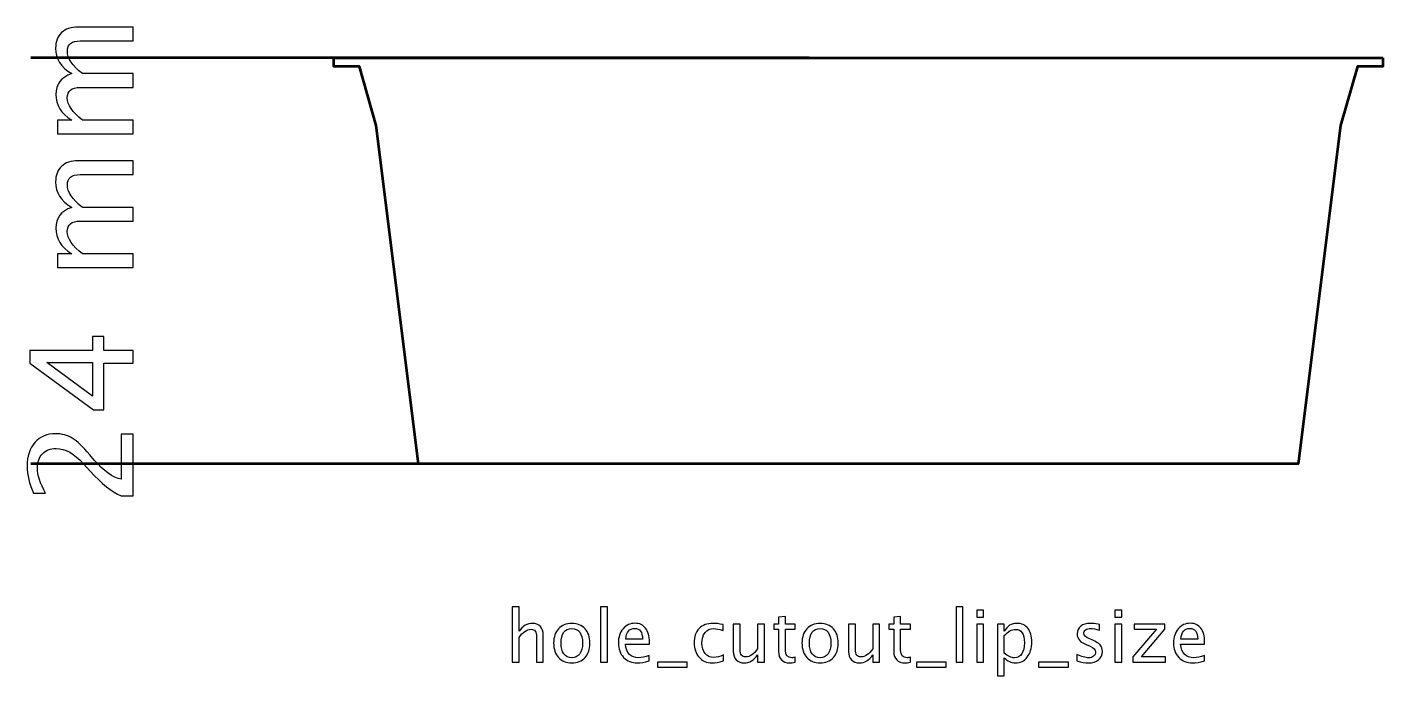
# Model space of a CAD drawing. Header units: centimetres. Extents: x -12.4 to 12.3, y -15.1 to 15.6.
# Drawn here: x -7.91 to 0.1, y -8.45 to -4.62 of the extents above; entities that cross this region are included whole.
import ezdxf

# ---------------------------------------------------------------- set-up
doc = ezdxf.new("R2010")
doc.units = ezdxf.units.CM
doc.header["$MEASUREMENT"] = 0
doc.layers.add('Layer 1', color=7, linetype='Continuous')

msp = doc.modelspace()

# ---------------------------------------------------------------- linework, layer by layer
at = {"layer": 'Layer 1'}
for points, knots in [([(-7.28631, -5.24943), (-7.28631, -5.24943), (-7.73505, -5.24943), (-7.73505, -5.24943), (-7.73505, -5.24943), (-7.73505, -5.24943), (-7.73505, -5.16815), (-7.73505, -5.16815), (-7.73505, -5.16815), (-7.73505, -5.16815), (-7.65024, -5.16815), (-7.65024, -5.16815), (-7.65024, -5.16815), (-7.71303, -5.1285), (-7.74436, -5.0777), (-7.74436, -5.01547), (-7.74436, -5.01547), (-7.74436, -4.95549), (-7.71303, -4.91471), (-7.65024, -4.89298), (-7.65024, -4.89298), (-7.7136, -4.85446), (-7.74521, -4.80422), (-7.74521, -4.74256), (-7.74521, -4.74256), (-7.74521, -4.70319), (-7.73363, -4.67257), (-7.71035, -4.65069), (-7.71035, -4.65069), (-7.68707, -4.62882), (-7.65447, -4.61781), (-7.61256, -4.61781), (-7.61256, -4.61781), (-7.61256, -4.61781), (-7.28631, -4.61781), (-7.28631, -4.61781), (-7.28631, -4.61781), (-7.28631, -4.61781), (-7.28631, -4.69909), (-7.28631, -4.69909), (-7.28631, -4.69909), (-7.28631, -4.69909), (-7.59915, -4.69909), (-7.59915, -4.69909), (-7.59915, -4.69909), (-7.65024, -4.69909), (-7.67578, -4.71941), (-7.67578, -4.76005), (-7.67578, -4.76005), (-7.67578, -4.80225), (-7.646, -4.84656), (-7.58631, -4.89298), (-7.58631, -4.89298), (-7.58631, -4.89298), (-7.28631, -4.89298), (-7.28631, -4.89298), (-7.28631, -4.89298), (-7.28631, -4.89298), (-7.28631, -4.97426), (-7.28631, -4.97426), (-7.28631, -4.97426), (-7.28631, -4.97426), (-7.59944, -4.97426), (-7.59944, -4.97426), (-7.59944, -4.97426), (-7.65094, -4.97426), (-7.67662, -4.99486), (-7.67662, -5.03621), (-7.67662, -5.03621), (-7.67662, -5.07727), (-7.64671, -5.1213), (-7.58674, -5.16815), (-7.58674, -5.16815), (-7.58674, -5.16815), (-7.28631, -5.16815), (-7.28631, -5.16815), (-7.28631, -5.16815), (-7.28631, -5.16815), (-7.28631, -5.24943), (-7.28631, -5.24943)], [0, 0, 0, 0, 0.047619, 0.047619, 0.047619, 0.047619, 0.0952381, 0.0952381, 0.0952381, 0.0952381, 0.1428571, 0.1428571, 0.1428571, 0.1428571, 0.1904762, 0.1904762, 0.1904762, 0.1904762, 0.2380952, 0.2380952, 0.2380952, 0.2380952, 0.2857143, 0.2857143, 0.2857143, 0.2857143, 0.3333333, 0.3333333, 0.3333333, 0.3333333, 0.3809524, 0.3809524, 0.3809524, 0.3809524, 0.4285714, 0.4285714, 0.4285714, 0.4285714, 0.4761905, 0.4761905, 0.4761905, 0.4761905, 0.5238095, 0.5238095, 0.5238095, 0.5238095, 0.5714286, 0.5714286, 0.5714286, 0.5714286, 0.6190476, 0.6190476, 0.6190476, 0.6190476, 0.6666667, 0.6666667, 0.6666667, 0.6666667, 0.7142857, 0.7142857, 0.7142857, 0.7142857, 0.7619048, 0.7619048, 0.7619048, 0.7619048, 0.8095238, 0.8095238, 0.8095238, 0.8095238, 0.8571429, 0.8571429, 0.8571429, 0.8571429, 0.9047619, 0.9047619, 0.9047619, 0.9047619, 1, 1, 1, 1]), ([(-7.28631, -6.03994), (-7.28631, -6.03994), (-7.73505, -6.03994), (-7.73505, -6.03994), (-7.73505, -6.03994), (-7.73505, -6.03994), (-7.73505, -5.95866), (-7.73505, -5.95866), (-7.73505, -5.95866), (-7.73505, -5.95866), (-7.65024, -5.95866), (-7.65024, -5.95866), (-7.65024, -5.95866), (-7.71303, -5.91901), (-7.74436, -5.86821), (-7.74436, -5.80598), (-7.74436, -5.80598), (-7.74436, -5.746), (-7.71303, -5.70522), (-7.65024, -5.68349), (-7.65024, -5.68349), (-7.7136, -5.64497), (-7.74521, -5.59473), (-7.74521, -5.53307), (-7.74521, -5.53307), (-7.74521, -5.4937), (-7.73363, -5.46308), (-7.71035, -5.4412), (-7.71035, -5.4412), (-7.68707, -5.41933), (-7.65447, -5.40832), (-7.61256, -5.40832), (-7.61256, -5.40832), (-7.61256, -5.40832), (-7.28631, -5.40832), (-7.28631, -5.40832), (-7.28631, -5.40832), (-7.28631, -5.40832), (-7.28631, -5.4896), (-7.28631, -5.4896), (-7.28631, -5.4896), (-7.28631, -5.4896), (-7.59915, -5.4896), (-7.59915, -5.4896), (-7.59915, -5.4896), (-7.65024, -5.4896), (-7.67578, -5.50992), (-7.67578, -5.55056), (-7.67578, -5.55056), (-7.67578, -5.59276), (-7.646, -5.63707), (-7.58631, -5.68349), (-7.58631, -5.68349), (-7.58631, -5.68349), (-7.28631, -5.68349), (-7.28631, -5.68349), (-7.28631, -5.68349), (-7.28631, -5.68349), (-7.28631, -5.76477), (-7.28631, -5.76477), (-7.28631, -5.76477), (-7.28631, -5.76477), (-7.59944, -5.76477), (-7.59944, -5.76477), (-7.59944, -5.76477), (-7.65094, -5.76477), (-7.67662, -5.78537), (-7.67662, -5.82672), (-7.67662, -5.82672), (-7.67662, -5.86778), (-7.64671, -5.91181), (-7.58674, -5.95866), (-7.58674, -5.95866), (-7.58674, -5.95866), (-7.28631, -5.95866), (-7.28631, -5.95866), (-7.28631, -5.95866), (-7.28631, -5.95866), (-7.28631, -6.03994), (-7.28631, -6.03994)], [0, 0, 0, 0, 0.047619, 0.047619, 0.047619, 0.047619, 0.0952381, 0.0952381, 0.0952381, 0.0952381, 0.1428571, 0.1428571, 0.1428571, 0.1428571, 0.1904762, 0.1904762, 0.1904762, 0.1904762, 0.2380952, 0.2380952, 0.2380952, 0.2380952, 0.2857143, 0.2857143, 0.2857143, 0.2857143, 0.3333333, 0.3333333, 0.3333333, 0.3333333, 0.3809524, 0.3809524, 0.3809524, 0.3809524, 0.4285714, 0.4285714, 0.4285714, 0.4285714, 0.4761905, 0.4761905, 0.4761905, 0.4761905, 0.5238095, 0.5238095, 0.5238095, 0.5238095, 0.5714286, 0.5714286, 0.5714286, 0.5714286, 0.6190476, 0.6190476, 0.6190476, 0.6190476, 0.6666667, 0.6666667, 0.6666667, 0.6666667, 0.7142857, 0.7142857, 0.7142857, 0.7142857, 0.7619048, 0.7619048, 0.7619048, 0.7619048, 0.8095238, 0.8095238, 0.8095238, 0.8095238, 0.8571429, 0.8571429, 0.8571429, 0.8571429, 0.9047619, 0.9047619, 0.9047619, 0.9047619, 1, 1, 1, 1]), ([(-7.28631, -6.60524), (-7.28631, -6.60524), (-7.45988, -6.60524), (-7.45988, -6.60524), (-7.45988, -6.60524), (-7.45988, -6.60524), (-7.45988, -6.88125), (-7.45988, -6.88125), (-7.45988, -6.88125), (-7.45988, -6.88125), (-7.52168, -6.88125), (-7.52168, -6.88125), (-7.52168, -6.88125), (-7.52168, -6.88125), (-7.89845, -6.60524), (-7.89845, -6.60524), (-7.89845, -6.60524), (-7.89845, -6.60524), (-7.89845, -6.52904), (-7.89845, -6.52904), (-7.89845, -6.52904), (-7.89845, -6.52904), (-7.52676, -6.52904), (-7.52676, -6.52904), (-7.52676, -6.52904), (-7.52676, -6.52904), (-7.52676, -6.44691), (-7.52676, -6.44691), (-7.52676, -6.44691), (-7.52676, -6.44691), (-7.45988, -6.44691), (-7.45988, -6.44691), (-7.45988, -6.44691), (-7.45988, -6.44691), (-7.45988, -6.52904), (-7.45988, -6.52904), (-7.45988, -6.52904), (-7.45988, -6.52904), (-7.28631, -6.52904), (-7.28631, -6.52904), (-7.28631, -6.52904), (-7.28631, -6.52904), (-7.28631, -6.60524), (-7.28631, -6.60524)], [0, 0, 0, 0, 0.0833333, 0.0833333, 0.0833333, 0.0833333, 0.1666667, 0.1666667, 0.1666667, 0.1666667, 0.25, 0.25, 0.25, 0.25, 0.3333333, 0.3333333, 0.3333333, 0.3333333, 0.4166667, 0.4166667, 0.4166667, 0.4166667, 0.5, 0.5, 0.5, 0.5, 0.5833333, 0.5833333, 0.5833333, 0.5833333, 0.6666667, 0.6666667, 0.6666667, 0.6666667, 0.75, 0.75, 0.75, 0.75, 0.8333333, 0.8333333, 0.8333333, 0.8333333, 1, 1, 1, 1]), ([(-7.52676, -6.80096), (-7.52676, -6.80096), (-7.52676, -6.60016), (-7.52676, -6.60016), (-7.52676, -6.60016), (-7.52676, -6.60016), (-7.79798, -6.60016), (-7.79798, -6.60016), (-7.79798, -6.60016), (-7.79798, -6.60016), (-7.52676, -6.80096), (-7.52676, -6.80096)], [0, 0, 0, 0, 0.25, 0.25, 0.25, 0.25, 0.5, 0.5, 0.5, 0.5, 1, 1, 1, 1]), ([(-7.28631, -7.38954), (-7.28631, -7.38954), (-7.35743, -7.38954), (-7.35743, -7.38954), (-7.35743, -7.38954), (-7.41289, -7.36583), (-7.47342, -7.31799), (-7.53876, -7.24588), (-7.53876, -7.24588), (-7.53876, -7.24588), (-7.58053, -7.19932), (-7.58053, -7.19932), (-7.58053, -7.19932), (-7.635, -7.13935), (-7.6889, -7.10929), (-7.74252, -7.10929), (-7.74252, -7.10929), (-7.77667, -7.10929), (-7.80363, -7.11959), (-7.82324, -7.14005), (-7.82324, -7.14005), (-7.84285, -7.16051), (-7.85273, -7.18888), (-7.85273, -7.22486), (-7.85273, -7.22486), (-7.85273, -7.26691), (-7.83665, -7.31672), (-7.80447, -7.3743), (-7.80447, -7.3743), (-7.80447, -7.3743), (-7.87559, -7.3743), (-7.87559, -7.3743), (-7.87559, -7.3743), (-7.90099, -7.31997), (-7.91369, -7.26592), (-7.91369, -7.21202), (-7.91369, -7.21202), (-7.91369, -7.15473), (-7.89831, -7.10872), (-7.86741, -7.07401), (-7.86741, -7.07401), (-7.8365, -7.03944), (-7.79558, -7.02208), (-7.7445, -7.02208), (-7.7445, -7.02208), (-7.70781, -7.02208), (-7.67521, -7.03083), (-7.64685, -7.04833), (-7.64685, -7.04833), (-7.61835, -7.06597), (-7.58391, -7.09856), (-7.54327, -7.1464), (-7.54327, -7.1464), (-7.54327, -7.1464), (-7.51646, -7.17787), (-7.51646, -7.17787), (-7.51646, -7.17787), (-7.46087, -7.24334), (-7.40795, -7.28116), (-7.35743, -7.29132), (-7.35743, -7.29132), (-7.35743, -7.29132), (-7.35743, -7.02462), (-7.35743, -7.02462), (-7.35743, -7.02462), (-7.35743, -7.02462), (-7.28631, -7.02462), (-7.28631, -7.02462), (-7.28631, -7.02462), (-7.28631, -7.02462), (-7.28631, -7.38954), (-7.28631, -7.38954)], [0, 0, 0, 0, 0.0526316, 0.0526316, 0.0526316, 0.0526316, 0.1052632, 0.1052632, 0.1052632, 0.1052632, 0.1578947, 0.1578947, 0.1578947, 0.1578947, 0.2105263, 0.2105263, 0.2105263, 0.2105263, 0.2631579, 0.2631579, 0.2631579, 0.2631579, 0.3157895, 0.3157895, 0.3157895, 0.3157895, 0.3684211, 0.3684211, 0.3684211, 0.3684211, 0.4210526, 0.4210526, 0.4210526, 0.4210526, 0.4736842, 0.4736842, 0.4736842, 0.4736842, 0.5263158, 0.5263158, 0.5263158, 0.5263158, 0.5789474, 0.5789474, 0.5789474, 0.5789474, 0.6315789, 0.6315789, 0.6315789, 0.6315789, 0.6842105, 0.6842105, 0.6842105, 0.6842105, 0.7368421, 0.7368421, 0.7368421, 0.7368421, 0.7894737, 0.7894737, 0.7894737, 0.7894737, 0.8421053, 0.8421053, 0.8421053, 0.8421053, 0.8947368, 0.8947368, 0.8947368, 0.8947368, 1, 1, 1, 1]), ([(-5.04636, -8.37235), (-5.04636, -8.37235), (-5.04636, -8.04596), (-5.04636, -8.04596), (-5.04636, -8.04596), (-5.04636, -8.04596), (-5.00572, -8.04596), (-5.00572, -8.04596), (-5.00572, -8.04596), (-5.00572, -8.04596), (-5.00572, -8.19039), (-5.00572, -8.19039), (-5.00572, -8.19039), (-4.9842, -8.15899), (-4.95781, -8.14333), (-4.92663, -8.14333), (-4.92663, -8.14333), (-4.90701, -8.14333), (-4.89142, -8.14947), (-4.87992, -8.16181), (-4.87992, -8.16181), (-4.86842, -8.17409), (-4.86264, -8.19067), (-4.86264, -8.21141), (-4.86264, -8.21141), (-4.86264, -8.21141), (-4.86264, -8.37235), (-4.86264, -8.37235), (-4.86264, -8.37235), (-4.86264, -8.37235), (-4.90327, -8.37235), (-4.90327, -8.37235), (-4.90327, -8.37235), (-4.90327, -8.37235), (-4.90327, -8.22468), (-4.90327, -8.22468), (-4.90327, -8.22468), (-4.90327, -8.20803), (-4.90574, -8.19617), (-4.91061, -8.18912), (-4.91061, -8.18912), (-4.91555, -8.18199), (-4.92367, -8.17846), (-4.93502, -8.17846), (-4.93502, -8.17846), (-4.96, -8.17846), (-4.98357, -8.19476), (-5.00572, -8.22736), (-5.00572, -8.22736), (-5.00572, -8.22736), (-5.00572, -8.37235), (-5.00572, -8.37235), (-5.00572, -8.37235), (-5.00572, -8.37235), (-5.04636, -8.37235), (-5.04636, -8.37235)], [0, 0, 0, 0, 0.0666667, 0.0666667, 0.0666667, 0.0666667, 0.1333333, 0.1333333, 0.1333333, 0.1333333, 0.2, 0.2, 0.2, 0.2, 0.2666667, 0.2666667, 0.2666667, 0.2666667, 0.3333333, 0.3333333, 0.3333333, 0.3333333, 0.4, 0.4, 0.4, 0.4, 0.4666667, 0.4666667, 0.4666667, 0.4666667, 0.5333333, 0.5333333, 0.5333333, 0.5333333, 0.6, 0.6, 0.6, 0.6, 0.6666667, 0.6666667, 0.6666667, 0.6666667, 0.7333333, 0.7333333, 0.7333333, 0.7333333, 0.8, 0.8, 0.8, 0.8, 0.8666667, 0.8666667, 0.8666667, 0.8666667, 1, 1, 1, 1]), ([(-4.52354, -8.37235), (-4.52354, -8.37235), (-4.52354, -8.04596), (-4.52354, -8.04596), (-4.52354, -8.04596), (-4.52354, -8.04596), (-4.4829, -8.04596), (-4.4829, -8.04596), (-4.4829, -8.04596), (-4.4829, -8.04596), (-4.4829, -8.37235), (-4.4829, -8.37235), (-4.4829, -8.37235), (-4.4829, -8.37235), (-4.52354, -8.37235), (-4.52354, -8.37235)], [0, 0, 0, 0, 0.2, 0.2, 0.2, 0.2, 0.4, 0.4, 0.4, 0.4, 0.6, 0.6, 0.6, 0.6, 1, 1, 1, 1]), ([(-2.42294, -8.37235), (-2.42294, -8.37235), (-2.42294, -8.04596), (-2.42294, -8.04596), (-2.42294, -8.04596), (-2.42294, -8.04596), (-2.3823, -8.04596), (-2.3823, -8.04596), (-2.3823, -8.04596), (-2.3823, -8.04596), (-2.3823, -8.37235), (-2.3823, -8.37235), (-2.3823, -8.37235), (-2.3823, -8.37235), (-2.42294, -8.37235), (-2.42294, -8.37235)], [0, 0, 0, 0, 0.2, 0.2, 0.2, 0.2, 0.4, 0.4, 0.4, 0.4, 0.6, 0.6, 0.6, 0.6, 1, 1, 1, 1]), ([(-2.3006, -8.10692), (-2.3006, -8.10692), (-2.3006, -8.06628), (-2.3006, -8.06628), (-2.3006, -8.06628), (-2.3006, -8.06628), (-2.25996, -8.06628), (-2.25996, -8.06628), (-2.25996, -8.06628), (-2.25996, -8.06628), (-2.25996, -8.10692), (-2.25996, -8.10692), (-2.25996, -8.10692), (-2.25996, -8.10692), (-2.3006, -8.10692), (-2.3006, -8.10692)], [0, 0, 0, 0, 0.2, 0.2, 0.2, 0.2, 0.4, 0.4, 0.4, 0.4, 0.6, 0.6, 0.6, 0.6, 1, 1, 1, 1]), ([(-1.48434, -8.10692), (-1.48434, -8.10692), (-1.48434, -8.06628), (-1.48434, -8.06628), (-1.48434, -8.06628), (-1.48434, -8.06628), (-1.4437, -8.06628), (-1.4437, -8.06628), (-1.4437, -8.06628), (-1.4437, -8.06628), (-1.4437, -8.10692), (-1.4437, -8.10692), (-1.4437, -8.10692), (-1.4437, -8.10692), (-1.48434, -8.10692), (-1.48434, -8.10692)], [0, 0, 0, 0, 0.2, 0.2, 0.2, 0.2, 0.4, 0.4, 0.4, 0.4, 0.6, 0.6, 0.6, 0.6, 1, 1, 1, 1]), ([(-4.69429, -8.37743), (-4.72724, -8.37743), (-4.75334, -8.36692), (-4.77253, -8.34589), (-4.77253, -8.34589), (-4.79179, -8.32487), (-4.80139, -8.29629), (-4.80139, -8.26024), (-4.80139, -8.26024), (-4.80139, -8.22426), (-4.79179, -8.19575), (-4.77253, -8.1748), (-4.77253, -8.1748), (-4.75334, -8.15384), (-4.72724, -8.14333), (-4.69429, -8.14333), (-4.69429, -8.14333), (-4.66134, -8.14333), (-4.63523, -8.15384), (-4.61604, -8.1748), (-4.61604, -8.1748), (-4.59678, -8.19575), (-4.58719, -8.22426), (-4.58719, -8.26024), (-4.58719, -8.26024), (-4.58719, -8.29629), (-4.59678, -8.32487), (-4.61604, -8.34589), (-4.61604, -8.34589), (-4.63523, -8.36692), (-4.66134, -8.37743), (-4.69429, -8.37743)], [0, 0, 0, 0, 0.1111111, 0.1111111, 0.1111111, 0.1111111, 0.2222222, 0.2222222, 0.2222222, 0.2222222, 0.3333333, 0.3333333, 0.3333333, 0.3333333, 0.4444444, 0.4444444, 0.4444444, 0.4444444, 0.5555556, 0.5555556, 0.5555556, 0.5555556, 0.6666667, 0.6666667, 0.6666667, 0.6666667, 0.7777778, 0.7777778, 0.7777778, 0.7777778, 1, 1, 1, 1]), ([(-4.69436, -8.34695), (-4.67425, -8.34695), (-4.65859, -8.3394), (-4.64744, -8.32423), (-4.64744, -8.32423), (-4.63636, -8.30913), (-4.63079, -8.28775), (-4.63079, -8.26024), (-4.63079, -8.26024), (-4.63079, -8.23279), (-4.63636, -8.21148), (-4.64744, -8.19639), (-4.64744, -8.19639), (-4.65859, -8.18136), (-4.67425, -8.17381), (-4.69436, -8.17381), (-4.69436, -8.17381), (-4.71454, -8.17381), (-4.7302, -8.18136), (-4.74121, -8.19639), (-4.74121, -8.19639), (-4.75228, -8.21148), (-4.75779, -8.23279), (-4.75779, -8.26024), (-4.75779, -8.26024), (-4.75779, -8.28775), (-4.75228, -8.30913), (-4.74121, -8.32423), (-4.74121, -8.32423), (-4.7302, -8.3394), (-4.71454, -8.34695), (-4.69436, -8.34695)], [0, 0, 0, 0, 0.1111111, 0.1111111, 0.1111111, 0.1111111, 0.2222222, 0.2222222, 0.2222222, 0.2222222, 0.3333333, 0.3333333, 0.3333333, 0.3333333, 0.4444444, 0.4444444, 0.4444444, 0.4444444, 0.5555556, 0.5555556, 0.5555556, 0.5555556, 0.6666667, 0.6666667, 0.6666667, 0.6666667, 0.7777778, 0.7777778, 0.7777778, 0.7777778, 1, 1, 1, 1]), ([(-4.23652, -8.36515), (-4.26383, -8.37334), (-4.28718, -8.37743), (-4.30666, -8.37743), (-4.30666, -8.37743), (-4.33989, -8.37743), (-4.36691, -8.36642), (-4.38772, -8.34448), (-4.38772, -8.34448), (-4.40854, -8.32254), (-4.41898, -8.2941), (-4.41898, -8.25911), (-4.41898, -8.25911), (-4.41898, -8.22517), (-4.40981, -8.1973), (-4.39139, -8.1755), (-4.39139, -8.1755), (-4.37298, -8.15377), (-4.34941, -8.14291), (-4.3207, -8.14291), (-4.3207, -8.14291), (-4.29353, -8.14291), (-4.27251, -8.15257), (-4.25769, -8.1719), (-4.25769, -8.1719), (-4.24287, -8.19124), (-4.23547, -8.21861), (-4.23547, -8.2541), (-4.23547, -8.2541), (-4.23547, -8.2541), (-4.23568, -8.26652), (-4.23568, -8.26652), (-4.23568, -8.26652), (-4.23568, -8.26652), (-4.37749, -8.26652), (-4.37749, -8.26652), (-4.37749, -8.26652), (-4.37157, -8.32014), (-4.34539, -8.34695), (-4.29904, -8.34695), (-4.29904, -8.34695), (-4.28203, -8.34695), (-4.26122, -8.34215), (-4.23652, -8.33256), (-4.23652, -8.33256), (-4.23652, -8.33256), (-4.23652, -8.36515), (-4.23652, -8.36515)], [0, 0, 0, 0, 0.0769231, 0.0769231, 0.0769231, 0.0769231, 0.1538462, 0.1538462, 0.1538462, 0.1538462, 0.2307692, 0.2307692, 0.2307692, 0.2307692, 0.3076923, 0.3076923, 0.3076923, 0.3076923, 0.3846154, 0.3846154, 0.3846154, 0.3846154, 0.4615385, 0.4615385, 0.4615385, 0.4615385, 0.5384615, 0.5384615, 0.5384615, 0.5384615, 0.6153846, 0.6153846, 0.6153846, 0.6153846, 0.6923077, 0.6923077, 0.6923077, 0.6923077, 0.7692308, 0.7692308, 0.7692308, 0.7692308, 0.8461538, 0.8461538, 0.8461538, 0.8461538, 1, 1, 1, 1]), ([(-4.37538, -8.23604), (-4.37538, -8.23604), (-4.27632, -8.23604), (-4.27632, -8.23604), (-4.27632, -8.23604), (-4.27632, -8.19427), (-4.29191, -8.17338), (-4.32303, -8.17338), (-4.32303, -8.17338), (-4.35435, -8.17338), (-4.37178, -8.19427), (-4.37538, -8.23604)], [0, 0, 0, 0, 0.25, 0.25, 0.25, 0.25, 0.5, 0.5, 0.5, 0.5, 1, 1, 1, 1]), ([(-3.79787, -8.36558), (-3.82419, -8.37348), (-3.84691, -8.37743), (-3.86603, -8.37743), (-3.86603, -8.37743), (-3.89637, -8.37743), (-3.92149, -8.36621), (-3.94145, -8.34385), (-3.94145, -8.34385), (-3.96142, -8.32141), (-3.97144, -8.29312), (-3.97144, -8.25904), (-3.97144, -8.25904), (-3.97144, -8.22263), (-3.96156, -8.1942), (-3.94181, -8.17388), (-3.94181, -8.17388), (-3.92205, -8.15349), (-3.89446, -8.14333), (-3.85905, -8.14333), (-3.85905, -8.14333), (-3.84162, -8.14333), (-3.822, -8.14573), (-3.80041, -8.15053), (-3.80041, -8.15053), (-3.80041, -8.15053), (-3.80041, -8.18481), (-3.80041, -8.18481), (-3.80041, -8.18481), (-3.82335, -8.17804), (-3.84204, -8.17465), (-3.85644, -8.17465), (-3.85644, -8.17465), (-3.87732, -8.17465), (-3.89404, -8.18249), (-3.90653, -8.19808), (-3.90653, -8.19808), (-3.91902, -8.21367), (-3.9253, -8.23449), (-3.9253, -8.26045), (-3.9253, -8.26045), (-3.9253, -8.28564), (-3.91881, -8.30596), (-3.90589, -8.32155), (-3.90589, -8.32155), (-3.89298, -8.33707), (-3.87612, -8.34483), (-3.85517, -8.34483), (-3.85517, -8.34483), (-3.83661, -8.34483), (-3.81756, -8.34004), (-3.79787, -8.33044), (-3.79787, -8.33044), (-3.79787, -8.33044), (-3.79787, -8.36558), (-3.79787, -8.36558)], [0, 0, 0, 0, 0.0666667, 0.0666667, 0.0666667, 0.0666667, 0.1333333, 0.1333333, 0.1333333, 0.1333333, 0.2, 0.2, 0.2, 0.2, 0.2666667, 0.2666667, 0.2666667, 0.2666667, 0.3333333, 0.3333333, 0.3333333, 0.3333333, 0.4, 0.4, 0.4, 0.4, 0.4666667, 0.4666667, 0.4666667, 0.4666667, 0.5333333, 0.5333333, 0.5333333, 0.5333333, 0.6, 0.6, 0.6, 0.6, 0.6666667, 0.6666667, 0.6666667, 0.6666667, 0.7333333, 0.7333333, 0.7333333, 0.7333333, 0.8, 0.8, 0.8, 0.8, 0.8666667, 0.8666667, 0.8666667, 0.8666667, 1, 1, 1, 1]), ([(-3.59629, -8.37235), (-3.59629, -8.37235), (-3.59629, -8.33016), (-3.59629, -8.33016), (-3.59629, -8.33016), (-3.61796, -8.3617), (-3.64427, -8.37743), (-3.67518, -8.37743), (-3.67518, -8.37743), (-3.69479, -8.37743), (-3.71038, -8.37129), (-3.72195, -8.35894), (-3.72195, -8.35894), (-3.73359, -8.3466), (-3.73938, -8.33002), (-3.73938, -8.30906), (-3.73938, -8.30906), (-3.73938, -8.30906), (-3.73938, -8.14799), (-3.73938, -8.14799), (-3.73938, -8.14799), (-3.73938, -8.14799), (-3.69874, -8.14799), (-3.69874, -8.14799), (-3.69874, -8.14799), (-3.69874, -8.14799), (-3.69874, -8.2958), (-3.69874, -8.2958), (-3.69874, -8.2958), (-3.69874, -8.31266), (-3.69627, -8.32458), (-3.6914, -8.33164), (-3.6914, -8.33164), (-3.68646, -8.33877), (-3.67828, -8.34229), (-3.66678, -8.34229), (-3.66678, -8.34229), (-3.64194, -8.34229), (-3.61838, -8.326), (-3.59629, -8.29333), (-3.59629, -8.29333), (-3.59629, -8.29333), (-3.59629, -8.14799), (-3.59629, -8.14799), (-3.59629, -8.14799), (-3.59629, -8.14799), (-3.55566, -8.14799), (-3.55566, -8.14799), (-3.55566, -8.14799), (-3.55566, -8.14799), (-3.55566, -8.37235), (-3.55566, -8.37235), (-3.55566, -8.37235), (-3.55566, -8.37235), (-3.59629, -8.37235), (-3.59629, -8.37235)], [0, 0, 0, 0, 0.0666667, 0.0666667, 0.0666667, 0.0666667, 0.1333333, 0.1333333, 0.1333333, 0.1333333, 0.2, 0.2, 0.2, 0.2, 0.2666667, 0.2666667, 0.2666667, 0.2666667, 0.3333333, 0.3333333, 0.3333333, 0.3333333, 0.4, 0.4, 0.4, 0.4, 0.4666667, 0.4666667, 0.4666667, 0.4666667, 0.5333333, 0.5333333, 0.5333333, 0.5333333, 0.6, 0.6, 0.6, 0.6, 0.6666667, 0.6666667, 0.6666667, 0.6666667, 0.7333333, 0.7333333, 0.7333333, 0.7333333, 0.8, 0.8, 0.8, 0.8, 0.8666667, 0.8666667, 0.8666667, 0.8666667, 1, 1, 1, 1]), ([(-3.37376, -8.37228), (-3.38632, -8.37574), (-3.39726, -8.37743), (-3.4065, -8.37743), (-3.4065, -8.37743), (-3.42724, -8.37743), (-3.4434, -8.3715), (-3.45497, -8.35965), (-3.45497, -8.35965), (-3.46661, -8.3478), (-3.4724, -8.33136), (-3.4724, -8.31026), (-3.4724, -8.31026), (-3.4724, -8.31026), (-3.4724, -8.17846), (-3.4724, -8.17846), (-3.4724, -8.17846), (-3.4724, -8.17846), (-3.50048, -8.17846), (-3.50048, -8.17846), (-3.50048, -8.17846), (-3.50048, -8.17846), (-3.50048, -8.14799), (-3.50048, -8.14799), (-3.50048, -8.14799), (-3.50048, -8.14799), (-3.4724, -8.14799), (-3.4724, -8.14799), (-3.4724, -8.14799), (-3.4724, -8.14799), (-3.4724, -8.10742), (-3.4724, -8.10742), (-3.4724, -8.10742), (-3.4724, -8.10742), (-3.43176, -8.10354), (-3.43176, -8.10354), (-3.43176, -8.10354), (-3.43176, -8.10354), (-3.43176, -8.14799), (-3.43176, -8.14799), (-3.43176, -8.14799), (-3.43176, -8.14799), (-3.37291, -8.14799), (-3.37291, -8.14799), (-3.37291, -8.14799), (-3.37291, -8.14799), (-3.37291, -8.17846), (-3.37291, -8.17846), (-3.37291, -8.17846), (-3.37291, -8.17846), (-3.43176, -8.17846), (-3.43176, -8.17846), (-3.43176, -8.17846), (-3.43176, -8.17846), (-3.43176, -8.30292), (-3.43176, -8.30292), (-3.43176, -8.30292), (-3.43176, -8.33227), (-3.41899, -8.34695), (-3.39352, -8.34695), (-3.39352, -8.34695), (-3.38808, -8.34695), (-3.38152, -8.34603), (-3.37376, -8.34427), (-3.37376, -8.34427), (-3.37376, -8.34427), (-3.37376, -8.37228), (-3.37376, -8.37228)], [0, 0, 0, 0, 0.0555556, 0.0555556, 0.0555556, 0.0555556, 0.1111111, 0.1111111, 0.1111111, 0.1111111, 0.1666667, 0.1666667, 0.1666667, 0.1666667, 0.2222222, 0.2222222, 0.2222222, 0.2222222, 0.2777778, 0.2777778, 0.2777778, 0.2777778, 0.3333333, 0.3333333, 0.3333333, 0.3333333, 0.3888889, 0.3888889, 0.3888889, 0.3888889, 0.4444444, 0.4444444, 0.4444444, 0.4444444, 0.5, 0.5, 0.5, 0.5, 0.5555556, 0.5555556, 0.5555556, 0.5555556, 0.6111111, 0.6111111, 0.6111111, 0.6111111, 0.6666667, 0.6666667, 0.6666667, 0.6666667, 0.7222222, 0.7222222, 0.7222222, 0.7222222, 0.7777778, 0.7777778, 0.7777778, 0.7777778, 0.8333333, 0.8333333, 0.8333333, 0.8333333, 0.8888889, 0.8888889, 0.8888889, 0.8888889, 1, 1, 1, 1]), ([(-3.22644, -8.37743), (-3.25939, -8.37743), (-3.28549, -8.36692), (-3.30468, -8.34589), (-3.30468, -8.34589), (-3.32394, -8.32487), (-3.33354, -8.29629), (-3.33354, -8.26024), (-3.33354, -8.26024), (-3.33354, -8.22426), (-3.32394, -8.19575), (-3.30468, -8.1748), (-3.30468, -8.1748), (-3.28549, -8.15384), (-3.25939, -8.14333), (-3.22644, -8.14333), (-3.22644, -8.14333), (-3.19349, -8.14333), (-3.16738, -8.15384), (-3.14819, -8.1748), (-3.14819, -8.1748), (-3.12893, -8.19575), (-3.11934, -8.22426), (-3.11934, -8.26024), (-3.11934, -8.26024), (-3.11934, -8.29629), (-3.12893, -8.32487), (-3.14819, -8.34589), (-3.14819, -8.34589), (-3.16738, -8.36692), (-3.19349, -8.37743), (-3.22644, -8.37743)], [0, 0, 0, 0, 0.1111111, 0.1111111, 0.1111111, 0.1111111, 0.2222222, 0.2222222, 0.2222222, 0.2222222, 0.3333333, 0.3333333, 0.3333333, 0.3333333, 0.4444444, 0.4444444, 0.4444444, 0.4444444, 0.5555556, 0.5555556, 0.5555556, 0.5555556, 0.6666667, 0.6666667, 0.6666667, 0.6666667, 0.7777778, 0.7777778, 0.7777778, 0.7777778, 1, 1, 1, 1]), ([(-3.22651, -8.34695), (-3.2064, -8.34695), (-3.19074, -8.3394), (-3.17959, -8.32423), (-3.17959, -8.32423), (-3.16851, -8.30913), (-3.16294, -8.28775), (-3.16294, -8.26024), (-3.16294, -8.26024), (-3.16294, -8.23279), (-3.16851, -8.21148), (-3.17959, -8.19639), (-3.17959, -8.19639), (-3.19074, -8.18136), (-3.2064, -8.17381), (-3.22651, -8.17381), (-3.22651, -8.17381), (-3.24669, -8.17381), (-3.26235, -8.18136), (-3.27336, -8.19639), (-3.27336, -8.19639), (-3.28443, -8.21148), (-3.28994, -8.23279), (-3.28994, -8.26024), (-3.28994, -8.26024), (-3.28994, -8.28775), (-3.28443, -8.30913), (-3.27336, -8.32423), (-3.27336, -8.32423), (-3.26235, -8.3394), (-3.24669, -8.34695), (-3.22651, -8.34695)], [0, 0, 0, 0, 0.1111111, 0.1111111, 0.1111111, 0.1111111, 0.2222222, 0.2222222, 0.2222222, 0.2222222, 0.3333333, 0.3333333, 0.3333333, 0.3333333, 0.4444444, 0.4444444, 0.4444444, 0.4444444, 0.5555556, 0.5555556, 0.5555556, 0.5555556, 0.6666667, 0.6666667, 0.6666667, 0.6666667, 0.7777778, 0.7777778, 0.7777778, 0.7777778, 1, 1, 1, 1]), ([(-2.91514, -8.37235), (-2.91514, -8.37235), (-2.91514, -8.33016), (-2.91514, -8.33016), (-2.91514, -8.33016), (-2.93681, -8.3617), (-2.96312, -8.37743), (-2.99403, -8.37743), (-2.99403, -8.37743), (-3.01364, -8.37743), (-3.02923, -8.37129), (-3.0408, -8.35894), (-3.0408, -8.35894), (-3.05244, -8.3466), (-3.05823, -8.33002), (-3.05823, -8.30906), (-3.05823, -8.30906), (-3.05823, -8.30906), (-3.05823, -8.14799), (-3.05823, -8.14799), (-3.05823, -8.14799), (-3.05823, -8.14799), (-3.01759, -8.14799), (-3.01759, -8.14799), (-3.01759, -8.14799), (-3.01759, -8.14799), (-3.01759, -8.2958), (-3.01759, -8.2958), (-3.01759, -8.2958), (-3.01759, -8.31266), (-3.01512, -8.32458), (-3.01025, -8.33164), (-3.01025, -8.33164), (-3.00531, -8.33877), (-2.99713, -8.34229), (-2.98563, -8.34229), (-2.98563, -8.34229), (-2.96079, -8.34229), (-2.93723, -8.326), (-2.91514, -8.29333), (-2.91514, -8.29333), (-2.91514, -8.29333), (-2.91514, -8.14799), (-2.91514, -8.14799), (-2.91514, -8.14799), (-2.91514, -8.14799), (-2.87451, -8.14799), (-2.87451, -8.14799), (-2.87451, -8.14799), (-2.87451, -8.14799), (-2.87451, -8.37235), (-2.87451, -8.37235), (-2.87451, -8.37235), (-2.87451, -8.37235), (-2.91514, -8.37235), (-2.91514, -8.37235)], [0, 0, 0, 0, 0.0666667, 0.0666667, 0.0666667, 0.0666667, 0.1333333, 0.1333333, 0.1333333, 0.1333333, 0.2, 0.2, 0.2, 0.2, 0.2666667, 0.2666667, 0.2666667, 0.2666667, 0.3333333, 0.3333333, 0.3333333, 0.3333333, 0.4, 0.4, 0.4, 0.4, 0.4666667, 0.4666667, 0.4666667, 0.4666667, 0.5333333, 0.5333333, 0.5333333, 0.5333333, 0.6, 0.6, 0.6, 0.6, 0.6666667, 0.6666667, 0.6666667, 0.6666667, 0.7333333, 0.7333333, 0.7333333, 0.7333333, 0.8, 0.8, 0.8, 0.8, 0.8666667, 0.8666667, 0.8666667, 0.8666667, 1, 1, 1, 1]), ([(-2.69261, -8.37228), (-2.70517, -8.37574), (-2.71611, -8.37743), (-2.72535, -8.37743), (-2.72535, -8.37743), (-2.74609, -8.37743), (-2.76225, -8.3715), (-2.77382, -8.35965), (-2.77382, -8.35965), (-2.78546, -8.3478), (-2.79125, -8.33136), (-2.79125, -8.31026), (-2.79125, -8.31026), (-2.79125, -8.31026), (-2.79125, -8.17846), (-2.79125, -8.17846), (-2.79125, -8.17846), (-2.79125, -8.17846), (-2.81933, -8.17846), (-2.81933, -8.17846), (-2.81933, -8.17846), (-2.81933, -8.17846), (-2.81933, -8.14799), (-2.81933, -8.14799), (-2.81933, -8.14799), (-2.81933, -8.14799), (-2.79125, -8.14799), (-2.79125, -8.14799), (-2.79125, -8.14799), (-2.79125, -8.14799), (-2.79125, -8.10742), (-2.79125, -8.10742), (-2.79125, -8.10742), (-2.79125, -8.10742), (-2.75061, -8.10354), (-2.75061, -8.10354), (-2.75061, -8.10354), (-2.75061, -8.10354), (-2.75061, -8.14799), (-2.75061, -8.14799), (-2.75061, -8.14799), (-2.75061, -8.14799), (-2.69176, -8.14799), (-2.69176, -8.14799), (-2.69176, -8.14799), (-2.69176, -8.14799), (-2.69176, -8.17846), (-2.69176, -8.17846), (-2.69176, -8.17846), (-2.69176, -8.17846), (-2.75061, -8.17846), (-2.75061, -8.17846), (-2.75061, -8.17846), (-2.75061, -8.17846), (-2.75061, -8.30292), (-2.75061, -8.30292), (-2.75061, -8.30292), (-2.75061, -8.33227), (-2.73784, -8.34695), (-2.71237, -8.34695), (-2.71237, -8.34695), (-2.70693, -8.34695), (-2.70037, -8.34603), (-2.69261, -8.34427), (-2.69261, -8.34427), (-2.69261, -8.34427), (-2.69261, -8.37228), (-2.69261, -8.37228)], [0, 0, 0, 0, 0.0555556, 0.0555556, 0.0555556, 0.0555556, 0.1111111, 0.1111111, 0.1111111, 0.1111111, 0.1666667, 0.1666667, 0.1666667, 0.1666667, 0.2222222, 0.2222222, 0.2222222, 0.2222222, 0.2777778, 0.2777778, 0.2777778, 0.2777778, 0.3333333, 0.3333333, 0.3333333, 0.3333333, 0.3888889, 0.3888889, 0.3888889, 0.3888889, 0.4444444, 0.4444444, 0.4444444, 0.4444444, 0.5, 0.5, 0.5, 0.5, 0.5555556, 0.5555556, 0.5555556, 0.5555556, 0.6111111, 0.6111111, 0.6111111, 0.6111111, 0.6666667, 0.6666667, 0.6666667, 0.6666667, 0.7222222, 0.7222222, 0.7222222, 0.7222222, 0.7777778, 0.7777778, 0.7777778, 0.7777778, 0.8333333, 0.8333333, 0.8333333, 0.8333333, 0.8888889, 0.8888889, 0.8888889, 0.8888889, 1, 1, 1, 1]), ([(-2.3006, -8.37235), (-2.3006, -8.37235), (-2.3006, -8.14799), (-2.3006, -8.14799), (-2.3006, -8.14799), (-2.3006, -8.14799), (-2.25996, -8.14799), (-2.25996, -8.14799), (-2.25996, -8.14799), (-2.25996, -8.14799), (-2.25996, -8.37235), (-2.25996, -8.37235), (-2.25996, -8.37235), (-2.25996, -8.37235), (-2.3006, -8.37235), (-2.3006, -8.37235)], [0, 0, 0, 0, 0.2, 0.2, 0.2, 0.2, 0.4, 0.4, 0.4, 0.4, 0.6, 0.6, 0.6, 0.6, 1, 1, 1, 1]), ([(-2.17826, -8.45405), (-2.17826, -8.45405), (-2.17826, -8.14799), (-2.17826, -8.14799), (-2.17826, -8.14799), (-2.17826, -8.14799), (-2.13762, -8.14799), (-2.13762, -8.14799), (-2.13762, -8.14799), (-2.13762, -8.14799), (-2.13762, -8.19039), (-2.13762, -8.19039), (-2.13762, -8.19039), (-2.12097, -8.15899), (-2.09592, -8.14333), (-2.06255, -8.14333), (-2.06255, -8.14333), (-2.03553, -8.14333), (-2.01429, -8.15314), (-1.99877, -8.17282), (-1.99877, -8.17282), (-1.98325, -8.19251), (-1.97549, -8.21939), (-1.97549, -8.25346), (-1.97549, -8.25346), (-1.97549, -8.29058), (-1.9843, -8.32056), (-2.00187, -8.34328), (-2.00187, -8.34328), (-2.01944, -8.36607), (-2.04258, -8.37743), (-2.07123, -8.37743), (-2.07123, -8.37743), (-2.09783, -8.37743), (-2.11998, -8.36727), (-2.13762, -8.34688), (-2.13762, -8.34688), (-2.13762, -8.34688), (-2.13762, -8.45405), (-2.13762, -8.45405), (-2.13762, -8.45405), (-2.13762, -8.45405), (-2.17826, -8.45405), (-2.17826, -8.45405)], [0, 0, 0, 0, 0.0833333, 0.0833333, 0.0833333, 0.0833333, 0.1666667, 0.1666667, 0.1666667, 0.1666667, 0.25, 0.25, 0.25, 0.25, 0.3333333, 0.3333333, 0.3333333, 0.3333333, 0.4166667, 0.4166667, 0.4166667, 0.4166667, 0.5, 0.5, 0.5, 0.5, 0.5833333, 0.5833333, 0.5833333, 0.5833333, 0.6666667, 0.6666667, 0.6666667, 0.6666667, 0.75, 0.75, 0.75, 0.75, 0.8333333, 0.8333333, 0.8333333, 0.8333333, 1, 1, 1, 1]), ([(-1.70821, -8.36431), (-1.70821, -8.36431), (-1.70821, -8.32705), (-1.70821, -8.32705), (-1.70821, -8.32705), (-1.68161, -8.34032), (-1.65854, -8.34695), (-1.63886, -8.34695), (-1.63886, -8.34695), (-1.62715, -8.34695), (-1.61741, -8.34378), (-1.60972, -8.33743), (-1.60972, -8.33743), (-1.60203, -8.33115), (-1.59815, -8.32324), (-1.59815, -8.31372), (-1.59815, -8.31372), (-1.59815, -8.29982), (-1.60894, -8.28832), (-1.63053, -8.27922), (-1.63053, -8.27922), (-1.63053, -8.27922), (-1.65431, -8.26913), (-1.65431, -8.26913), (-1.65431, -8.26913), (-1.68938, -8.25459), (-1.70694, -8.23357), (-1.70694, -8.20626), (-1.70694, -8.20626), (-1.70694, -8.18672), (-1.70003, -8.17134), (-1.6862, -8.16012), (-1.6862, -8.16012), (-1.67237, -8.1489), (-1.65339, -8.14333), (-1.62933, -8.14333), (-1.62933, -8.14333), (-1.61684, -8.14333), (-1.60132, -8.14502), (-1.58291, -8.14848), (-1.58291, -8.14848), (-1.58291, -8.14848), (-1.57444, -8.1501), (-1.57444, -8.1501), (-1.57444, -8.1501), (-1.57444, -8.1501), (-1.57444, -8.18397), (-1.57444, -8.18397), (-1.57444, -8.18397), (-1.59709, -8.17719), (-1.61515, -8.17381), (-1.62863, -8.17381), (-1.62863, -8.17381), (-1.64048, -8.17381), (-1.64986, -8.17642), (-1.65699, -8.18157), (-1.65699, -8.18157), (-1.66405, -8.18672), (-1.66757, -8.19363), (-1.66757, -8.20231), (-1.66757, -8.20231), (-1.66757, -8.21452), (-1.6577, -8.22489), (-1.63787, -8.23329), (-1.63787, -8.23329), (-1.63787, -8.23329), (-1.61833, -8.24154), (-1.61833, -8.24154), (-1.61833, -8.24154), (-1.59617, -8.25085), (-1.58051, -8.26073), (-1.57134, -8.2711), (-1.57134, -8.2711), (-1.56209, -8.28148), (-1.55751, -8.29446), (-1.55751, -8.30998), (-1.55751, -8.30998), (-1.55751, -8.32966), (-1.56527, -8.34582), (-1.58086, -8.35845), (-1.58086, -8.35845), (-1.59638, -8.37108), (-1.61628, -8.37743), (-1.64048, -8.37743), (-1.64048, -8.37743), (-1.65911, -8.37743), (-1.68161, -8.37306), (-1.70821, -8.36431)], [0, 0, 0, 0, 0.0434783, 0.0434783, 0.0434783, 0.0434783, 0.0869565, 0.0869565, 0.0869565, 0.0869565, 0.1304348, 0.1304348, 0.1304348, 0.1304348, 0.173913, 0.173913, 0.173913, 0.173913, 0.2173913, 0.2173913, 0.2173913, 0.2173913, 0.2608696, 0.2608696, 0.2608696, 0.2608696, 0.3043478, 0.3043478, 0.3043478, 0.3043478, 0.3478261, 0.3478261, 0.3478261, 0.3478261, 0.3913043, 0.3913043, 0.3913043, 0.3913043, 0.4347826, 0.4347826, 0.4347826, 0.4347826, 0.4782609, 0.4782609, 0.4782609, 0.4782609, 0.5217391, 0.5217391, 0.5217391, 0.5217391, 0.5652174, 0.5652174, 0.5652174, 0.5652174, 0.6086957, 0.6086957, 0.6086957, 0.6086957, 0.6521739, 0.6521739, 0.6521739, 0.6521739, 0.6956522, 0.6956522, 0.6956522, 0.6956522, 0.7391304, 0.7391304, 0.7391304, 0.7391304, 0.7826087, 0.7826087, 0.7826087, 0.7826087, 0.826087, 0.826087, 0.826087, 0.826087, 0.8695652, 0.8695652, 0.8695652, 0.8695652, 0.9130435, 0.9130435, 0.9130435, 0.9130435, 1, 1, 1, 1]), ([(-1.48434, -8.37235), (-1.48434, -8.37235), (-1.48434, -8.14799), (-1.48434, -8.14799), (-1.48434, -8.14799), (-1.48434, -8.14799), (-1.4437, -8.14799), (-1.4437, -8.14799), (-1.4437, -8.14799), (-1.4437, -8.14799), (-1.4437, -8.37235), (-1.4437, -8.37235), (-1.4437, -8.37235), (-1.4437, -8.37235), (-1.48434, -8.37235), (-1.48434, -8.37235)], [0, 0, 0, 0, 0.2, 0.2, 0.2, 0.2, 0.4, 0.4, 0.4, 0.4, 0.6, 0.6, 0.6, 0.6, 1, 1, 1, 1]), ([(-1.37724, -8.37235), (-1.37724, -8.37235), (-1.37724, -8.34187), (-1.37724, -8.34187), (-1.37724, -8.34187), (-1.37724, -8.34187), (-1.23804, -8.17846), (-1.23804, -8.17846), (-1.23804, -8.17846), (-1.23804, -8.17846), (-1.37082, -8.17846), (-1.37082, -8.17846), (-1.37082, -8.17846), (-1.37082, -8.17846), (-1.37082, -8.14799), (-1.37082, -8.14799), (-1.37082, -8.14799), (-1.37082, -8.14799), (-1.18801, -8.14799), (-1.18801, -8.14799), (-1.18801, -8.14799), (-1.18801, -8.14799), (-1.18801, -8.17846), (-1.18801, -8.17846), (-1.18801, -8.17846), (-1.18801, -8.17846), (-1.32722, -8.34187), (-1.32722, -8.34187), (-1.32722, -8.34187), (-1.32722, -8.34187), (-1.18547, -8.34187), (-1.18547, -8.34187), (-1.18547, -8.34187), (-1.18547, -8.34187), (-1.18547, -8.37235), (-1.18547, -8.37235), (-1.18547, -8.37235), (-1.18547, -8.37235), (-1.37724, -8.37235), (-1.37724, -8.37235)], [0, 0, 0, 0, 0.0909091, 0.0909091, 0.0909091, 0.0909091, 0.1818182, 0.1818182, 0.1818182, 0.1818182, 0.2727273, 0.2727273, 0.2727273, 0.2727273, 0.3636364, 0.3636364, 0.3636364, 0.3636364, 0.4545455, 0.4545455, 0.4545455, 0.4545455, 0.5454545, 0.5454545, 0.5454545, 0.5454545, 0.6363636, 0.6363636, 0.6363636, 0.6363636, 0.7272727, 0.7272727, 0.7272727, 0.7272727, 0.8181818, 0.8181818, 0.8181818, 0.8181818, 1, 1, 1, 1]), ([(-0.95468, -8.36515), (-0.98199, -8.37334), (-1.00534, -8.37743), (-1.02482, -8.37743), (-1.02482, -8.37743), (-1.05805, -8.37743), (-1.08507, -8.36642), (-1.10588, -8.34448), (-1.10588, -8.34448), (-1.1267, -8.32254), (-1.13714, -8.2941), (-1.13714, -8.25911), (-1.13714, -8.25911), (-1.13714, -8.22517), (-1.12797, -8.1973), (-1.10955, -8.1755), (-1.10955, -8.1755), (-1.09114, -8.15377), (-1.06757, -8.14291), (-1.03886, -8.14291), (-1.03886, -8.14291), (-1.01169, -8.14291), (-0.99067, -8.15257), (-0.97585, -8.1719), (-0.97585, -8.1719), (-0.96103, -8.19124), (-0.95363, -8.21861), (-0.95363, -8.2541), (-0.95363, -8.2541), (-0.95363, -8.2541), (-0.95384, -8.26652), (-0.95384, -8.26652), (-0.95384, -8.26652), (-0.95384, -8.26652), (-1.09565, -8.26652), (-1.09565, -8.26652), (-1.09565, -8.26652), (-1.08973, -8.32014), (-1.06355, -8.34695), (-1.0172, -8.34695), (-1.0172, -8.34695), (-1.00019, -8.34695), (-0.97938, -8.34215), (-0.95468, -8.33256), (-0.95468, -8.33256), (-0.95468, -8.33256), (-0.95468, -8.36515), (-0.95468, -8.36515)], [0, 0, 0, 0, 0.0769231, 0.0769231, 0.0769231, 0.0769231, 0.1538462, 0.1538462, 0.1538462, 0.1538462, 0.2307692, 0.2307692, 0.2307692, 0.2307692, 0.3076923, 0.3076923, 0.3076923, 0.3076923, 0.3846154, 0.3846154, 0.3846154, 0.3846154, 0.4615385, 0.4615385, 0.4615385, 0.4615385, 0.5384615, 0.5384615, 0.5384615, 0.5384615, 0.6153846, 0.6153846, 0.6153846, 0.6153846, 0.6923077, 0.6923077, 0.6923077, 0.6923077, 0.7692308, 0.7692308, 0.7692308, 0.7692308, 0.8461538, 0.8461538, 0.8461538, 0.8461538, 1, 1, 1, 1]), ([(-1.09354, -8.23604), (-1.09354, -8.23604), (-0.99448, -8.23604), (-0.99448, -8.23604), (-0.99448, -8.23604), (-0.99448, -8.19427), (-1.01007, -8.17338), (-1.04119, -8.17338), (-1.04119, -8.17338), (-1.07251, -8.17338), (-1.08994, -8.19427), (-1.09354, -8.23604)], [0, 0, 0, 0, 0.25, 0.25, 0.25, 0.25, 0.5, 0.5, 0.5, 0.5, 1, 1, 1, 1]), ([(-2.13762, -8.31887), (-2.11667, -8.33757), (-2.0967, -8.34695), (-2.07772, -8.34695), (-2.07772, -8.34695), (-2.05902, -8.34695), (-2.04456, -8.33912), (-2.0344, -8.32353), (-2.0344, -8.32353), (-2.02417, -8.30793), (-2.01909, -8.28599), (-2.01909, -8.25763), (-2.01909, -8.25763), (-2.01909, -8.20513), (-2.03644, -8.17889), (-2.07116, -8.17889), (-2.07116, -8.17889), (-2.09388, -8.17889), (-2.11603, -8.19116), (-2.13762, -8.21579), (-2.13762, -8.21579), (-2.13762, -8.21579), (-2.13762, -8.31887), (-2.13762, -8.31887)], [0, 0, 0, 0, 0.1428571, 0.1428571, 0.1428571, 0.1428571, 0.2857143, 0.2857143, 0.2857143, 0.2857143, 0.4285714, 0.4285714, 0.4285714, 0.4285714, 0.5714286, 0.5714286, 0.5714286, 0.5714286, 0.7142857, 0.7142857, 0.7142857, 0.7142857, 1, 1, 1, 1]), ([(-4.18819, -8.40283), (-4.18819, -8.40283), (-4.18819, -8.37235), (-4.18819, -8.37235), (-4.18819, -8.37235), (-4.18819, -8.37235), (-4.01208, -8.37235), (-4.01208, -8.37235), (-4.01208, -8.37235), (-4.01208, -8.37235), (-4.01208, -8.40283), (-4.01208, -8.40283), (-4.01208, -8.40283), (-4.01208, -8.40283), (-4.18819, -8.40283), (-4.18819, -8.40283)], [0, 0, 0, 0, 0.2, 0.2, 0.2, 0.2, 0.4, 0.4, 0.4, 0.4, 0.6, 0.6, 0.6, 0.6, 1, 1, 1, 1]), ([(-2.65747, -8.40283), (-2.65747, -8.40283), (-2.65747, -8.37235), (-2.65747, -8.37235), (-2.65747, -8.37235), (-2.65747, -8.37235), (-2.48136, -8.37235), (-2.48136, -8.37235), (-2.48136, -8.37235), (-2.48136, -8.37235), (-2.48136, -8.40283), (-2.48136, -8.40283), (-2.48136, -8.40283), (-2.48136, -8.40283), (-2.65747, -8.40283), (-2.65747, -8.40283)], [0, 0, 0, 0, 0.2, 0.2, 0.2, 0.2, 0.4, 0.4, 0.4, 0.4, 0.6, 0.6, 0.6, 0.6, 1, 1, 1, 1]), ([(-1.9347, -8.40283), (-1.9347, -8.40283), (-1.9347, -8.37235), (-1.9347, -8.37235), (-1.9347, -8.37235), (-1.9347, -8.37235), (-1.75859, -8.37235), (-1.75859, -8.37235), (-1.75859, -8.37235), (-1.75859, -8.37235), (-1.75859, -8.40283), (-1.75859, -8.40283), (-1.75859, -8.40283), (-1.75859, -8.40283), (-1.9347, -8.40283), (-1.9347, -8.40283)], [0, 0, 0, 0, 0.2, 0.2, 0.2, 0.2, 0.4, 0.4, 0.4, 0.4, 0.6, 0.6, 0.6, 0.6, 1, 1, 1, 1])]:
    msp.add_open_spline(points, degree=3, knots=knots, dxfattribs=at)
at = {"layer": 'Layer 1', "lineweight": 53}
for points in [[(-3.29106, -4.8), (-3.29106, -4.8), (-7.89106, -4.8), (-7.89106, -4.8)], [(-7.6, -4.8), (-7.6, -4.8), (-7.6, -4.8), (-7.6, -4.8)], [(-3.29106, -7.2), (-3.29106, -7.2), (-7.89106, -7.2), (-7.89106, -7.2)], [(-7.6, -7.2), (-7.6, -7.2), (-7.6, -7.2), (-7.6, -7.2)]]:
    msp.add_open_spline(points, degree=3, dxfattribs=at)
msp.add_open_spline([(0.1, -4.8), (0.1, -4.8), (-6.1, -4.8), (-6.1, -4.8), (-6.1, -4.8), (-6.1, -4.8), (-6.1, -4.85), (-6.1, -4.85), (-6.1, -4.85), (-6.1, -4.85), (-5.95, -4.84999), (-5.95, -4.84999), (-5.95, -4.84999), (-5.95, -4.84999), (-5.85, -5.2), (-5.85, -5.2), (-5.85, -5.2), (-5.85, -5.2), (-5.6, -7.2), (-5.6, -7.2), (-5.6, -7.2), (-5.6, -7.2), (-0.4, -7.2), (-0.4, -7.2), (-0.4, -7.2), (-0.4, -7.2), (-0.15, -5.2), (-0.15, -5.2), (-0.15, -5.2), (-0.15, -5.2), (-0.05, -4.84999), (-0.05, -4.84999), (-0.05, -4.84999), (-0.05, -4.84999), (0.1, -4.85), (0.1, -4.85), (0.1, -4.85), (0.1, -4.85), (0.1, -4.8), (0.1, -4.8)], degree=3, knots=[0, 0, 0, 0, 0.0909091, 0.0909091, 0.0909091, 0.0909091, 0.1818182, 0.1818182, 0.1818182, 0.1818182, 0.2727273, 0.2727273, 0.2727273, 0.2727273, 0.3636364, 0.3636364, 0.3636364, 0.3636364, 0.4545455, 0.4545455, 0.4545455, 0.4545455, 0.5454545, 0.5454545, 0.5454545, 0.5454545, 0.6363636, 0.6363636, 0.6363636, 0.6363636, 0.7272727, 0.7272727, 0.7272727, 0.7272727, 0.8181818, 0.8181818, 0.8181818, 0.8181818, 1, 1, 1, 1], dxfattribs=at)

doc.saveas('drawing.dxf')
